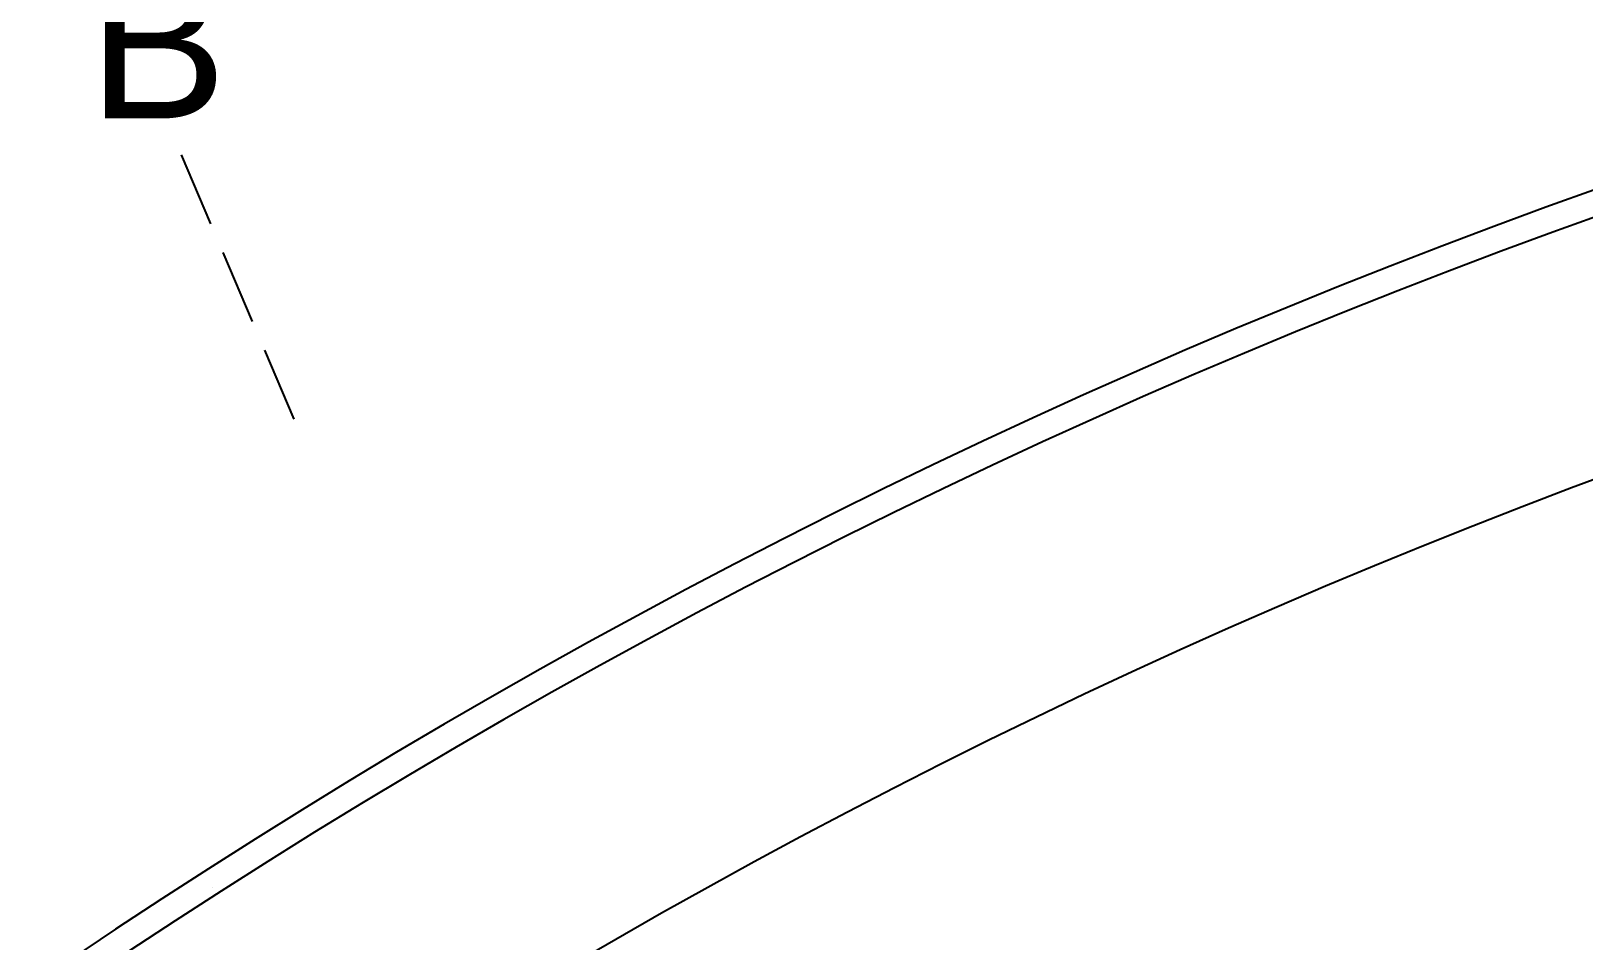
# Model space of a CAD drawing. Header units: metres. Extents: x 10 to 239, y 2 to 253.
# Drawn here: x 46.839 to 51.81, y 175.965 to 178.879 of the extents above; entities that cross this region are included whole.
import ezdxf

# ---------------------------------------------------------------- set-up
doc = ezdxf.new("R2010")
doc.units = ezdxf.units.M
doc.header["$MEASUREMENT"] = 0
doc.linetypes.add('ACAD_ISO02W100', pattern=[15, 12, -3])
doc.linetypes.add('CENTER', pattern=[50.8, 31.75, -6.35, 6.35, -6.35])
for name, color, linetype in [('-nombres', 253, 'Continuous'), ('1', 7, 'Continuous'), ('1EJES', 252, 'CENTER'), ('1estruct arco', 7, 'Continuous')]:
    doc.layers.add(name, color=color, linetype=linetype)
doc.styles.add('Annotative', font='arial.ttf')

# ---------------------------------------------------------------- blocks, each defined once
blk = doc.blocks.new('ejes1')
at = {"layer": '1estruct arco', "linetype": 'ACAD_ISO02W100', "ltscale": 0.02}
blk.add_line((-11.7637, -0.2584), (-11.3685, -1.1849), dxfattribs=at)

msp = doc.modelspace()

# ---------------------------------------------------------------- linework, layer by layer
at = {"layer": '1'}
msp.add_line((47.42083, 176.13598), (47.42083, 176.13598), dxfattribs=at)
at = {"layer": '1estruct arco'}
for radius, start, end in [(21.59873, 28.135936, 149.788644), (21.51609, 28.183951, 149.787683), (20.72709, 28.662092, 149.778129)]:
    msp.add_arc((59.06396, 158.01334), radius, start, end, dxfattribs=at)

# ---------------------------------------------------------------- block references
at = {"layer": '1EJES'}
msp.add_blockref('ejes1', (59.08311, 178.74043), dxfattribs=at)

# ---------------------------------------------------------------- texts
at = {"layer": '-nombres', "style": 'Annotative'}
msp.add_text('B', height=0.4779, dxfattribs=at).set_placement((47.02115, 178.59899))

doc.saveas('drawing.dxf')
